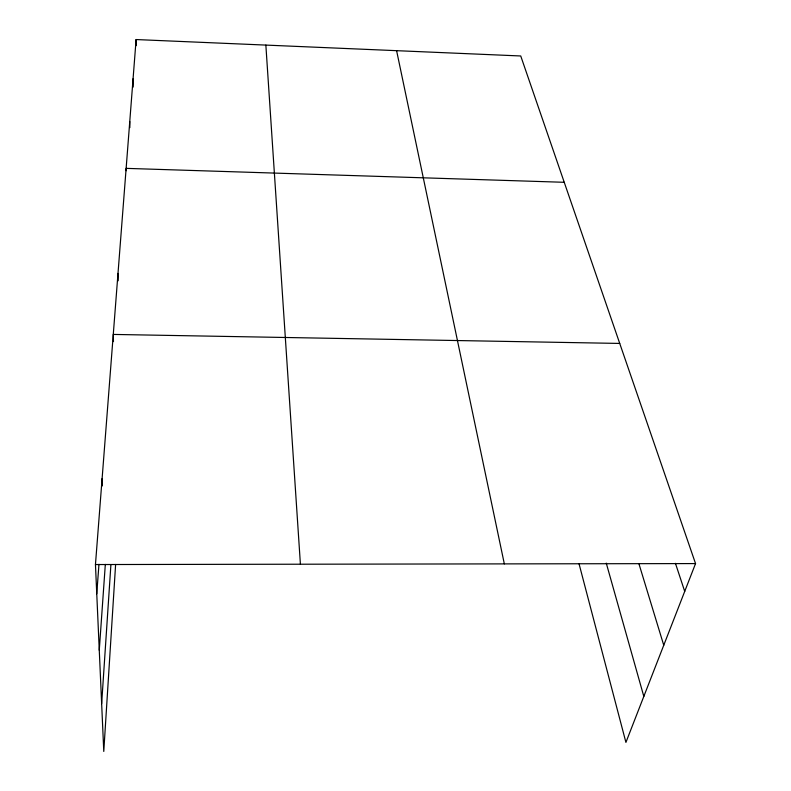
<?xml version="1.0" encoding="UTF-8"?>
<svg xmlns="http://www.w3.org/2000/svg" width="791" height="791" viewBox="0 0 791 791"><rect width="100%" height="100%" fill="white"/><g stroke="black" fill="none" stroke-linecap="round" stroke-linejoin="round"><path stroke-width="1.19" d="M115.615 564.448L103.779 751.45L95.454 564.547L136.111 39.55L520.735 55.973L695.546 563.578L625.918 742.393L579.012 563.676M101.653 703.644L110.898 564.794M99.271 650.222L105.322 564.408M96.749 593.784L98.964 564.309M95.454 564.547L695.546 563.578M619.729 343.432L113.271 334.425L113.469 341.603M564.24 182.296L126.135 168.364L126.174 170.737M675.445 563.34L684.719 591.401M638.871 563.558L663.748 645.248M606.262 563.133L643.815 696.426M396.598 50.673L504.332 563.884M265.855 45.087L300.412 564.21M102.108 478.575L102.385 485.882M117.997 273.409L118.166 280.795M129.764 121.507L129.853 127.598M133.076 78.744L133.175 87.089M136.111 39.55L136.171 45.66"/></g></svg>
